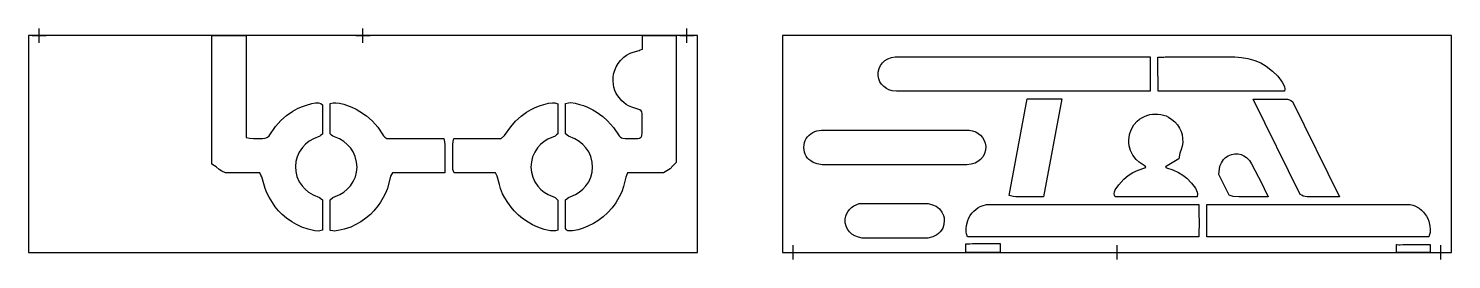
# Model space of a CAD drawing. Header units: inches. Extents: x 0 to 201, y -1 to 32.
import ezdxf

# ---------------------------------------------------------------- set-up
doc = ezdxf.new("R2010")
doc.units = ezdxf.units.IN
doc.header["$MEASUREMENT"] = 0
doc.layers.add('CUT', color=1, linetype='Continuous')
doc.layers.add('REG', color=5, linetype='Continuous')

msp = doc.modelspace()

# ---------------------------------------------------------------- linework, layer by layer
at = {"layer": 'CUT'}
for points in [[(30.66, 16.16), (31.19, 16.05), (31.71, 16.01), (32.99, 16.02), (33.29, 16.06), (33.5, 16.12), (33.68, 16.23), (33.89, 16.42), (34.8, 17.72), (35.55, 18.56), (36.34, 19.24), (37.27, 19.88), (37.9, 20.23), (38.48, 20.49), (39.15, 20.73), (39.91, 20.94), (40.44, 21.04), (40.88, 21.05), (41.17, 20.96), (41.41, 20.78), (41.41, 16.64), (41.21, 16.49), (41.06, 16.37), (40.16, 16), (39.53, 15.64), (39.03, 15.24), (38.6, 14.78), (38.15, 14.12), (37.85, 13.46), (37.68, 12.78), (37.63, 12.07), (37.67, 11.36), (37.83, 10.68), (38.15, 9.95), (38.54, 9.36), (38.98, 8.89), (39.47, 8.49), (40.09, 8.12), (41.01, 7.73), (41.41, 7.4), (41.41, 3.11), (41.06, 3.03), (40.87, 3), (40.35, 3.04), (39.42, 3.26), (38.51, 3.57), (37.78, 3.91), (37.09, 4.31), (36.37, 4.82), (35.75, 5.34), (35.24, 5.85), (34.77, 6.4), (34.36, 7), (33.9, 7.75), (33.59, 8.39), (33.35, 8.98), (32.89, 10.65), (32.76, 10.88), (32.62, 11.17), (27.78, 11.17), (27.26, 11.42), (26.85, 11.66), (26.45, 12.03), (25.83, 12.42), (25.83, 30.5), (30.66, 30.5)], [(91.25, 12.66), (90.79, 12.18), (90.42, 11.77), (89.96, 11.47), (89.45, 11.17), (84.41, 11.17), (84.28, 10.83), (84.17, 10.58), (83.84, 9.29), (83.58, 8.54), (83.24, 7.81), (82.74, 6.98), (82.23, 6.26), (81.58, 5.55), (80.98, 5.01), (80.2, 4.44), (79.59, 4.06), (78.8, 3.67), (78.13, 3.4), (77.44, 3.19), (76.66, 3.03), (76.15, 3.01), (75.98, 3.05), (75.88, 3.1), (75.81, 3.18), (75.67, 3.34), (75.67, 7.39), (76.07, 7.71), (77.06, 8.14), (77.6, 8.47), (78.1, 8.88), (78.53, 9.35), (78.93, 9.94), (79.23, 10.59), (79.4, 11.28), (79.46, 11.99), (79.41, 12.7), (79.23, 13.47), (78.94, 14.13), (78.54, 14.73), (78.11, 15.2), (77.61, 15.6), (76.99, 15.97), (76.08, 16.36), (75.67, 16.69), (75.67, 20.97), (76.08, 21.06), (76.42, 21.08), (77.03, 20.98), (77.66, 20.83), (78.19, 20.66), (78.78, 20.41), (79.5, 20.06), (79.99, 19.78), (80.91, 19.12), (81.56, 18.53), (82.41, 17.57), (83.23, 16.4), (83.38, 16.25), (83.56, 16.14), (83.76, 16.07), (84.05, 16.03), (85.17, 16.01), (85.87, 16.03), (86.07, 16.07), (86.23, 16.15), (86.32, 16.23), (86.41, 16.38), (86.48, 16.88), (86.48, 19.2), (86.46, 19.5), (86.4, 19.77), (86.32, 19.93), (86.13, 20.08), (84.99, 20.44), (84.55, 20.63), (84.2, 20.83), (83.88, 21.07), (83.59, 21.34), (83.03, 22.01), (82.82, 22.35), (82.63, 22.79), (82.49, 23.25), (82.41, 23.64), (82.38, 24.11), (82.39, 24.59), (82.45, 25.06), (82.56, 25.52), (82.8, 26.11), (83.08, 26.59), (83.43, 27.02), (83.89, 27.46), (84.28, 27.74), (84.77, 28.01), (85.21, 28.19), (86.02, 28.41), (86.2, 28.49), (86.49, 28.61), (86.49, 30.5), (91.25, 30.5)], [(121.24, 22.88), (120.88, 23.04), (120.5, 23.32), (120.18, 23.66), (119.96, 23.99), (119.79, 24.42), (119.7, 24.89), (119.71, 25.35), (119.84, 25.88), (120.04, 26.3), (120.32, 26.68), (120.67, 27), (121.07, 27.24), (121.59, 27.41), (122.13, 27.5), (158.03, 27.5), (158.03, 22.66), (157.84, 22.67), (157.26, 22.67), (157.23, 22.66), (122.31, 22.66), (121.69, 22.75)], [(170.89, 27.44), (171.82, 27.29), (172.8, 26.99), (173.61, 26.65), (174.37, 26.19), (175.27, 25.52), (176.01, 24.78), (176.64, 23.95), (176.87, 23.54), (176.98, 23.27), (177.01, 23.03), (176.96, 22.66), (159.15, 22.66), (159.15, 23.28), (159.13, 26.24), (159.14, 26.41), (159.13, 27.3), (159.13, 27.49), (159.32, 27.49), (159.98, 27.49), (160.13, 27.5), (169.95, 27.5)], [(48.17, 5.35), (47.55, 4.83), (46.83, 4.32), (46.14, 3.91), (45.41, 3.57), (44.5, 3.26), (43.65, 3.06), (43.06, 3), (42.88, 3.02), (42.51, 3.1), (42.51, 7.38), (42.9, 7.72), (43.88, 8.14), (44.43, 8.47), (44.92, 8.89), (45.35, 9.36), (45.75, 9.96), (46.06, 10.61), (46.23, 11.3), (46.29, 12), (46.23, 12.71), (46.05, 13.48), (45.76, 14.13), (45.4, 14.67), (44.91, 15.19), (44.42, 15.6), (43.8, 15.97), (42.9, 16.35), (42.7, 16.51), (42.51, 16.66), (42.51, 20.94), (42.95, 21.03), (43.3, 21.05), (43.83, 20.98), (44.44, 20.84), (45.57, 20.44), (46.15, 20.16), (46.71, 19.84), (47.63, 19.19), (48.42, 18.5), (48.86, 18.03), (49.22, 17.6), (50.01, 16.42), (50.23, 16.22), (50.48, 16.01), (58.51, 16.01), (58.61, 15.57), (58.66, 15.13), (58.67, 12.24), (58.66, 11.96), (58.67, 11.17), (51.3, 11.17), (51.03, 10.74), (50.57, 9.01), (50.3, 8.34), (49.97, 7.7), (49.61, 7.07), (49.29, 6.61), (48.67, 5.87)], [(71.35, 9.94), (71.75, 9.34), (72.19, 8.87), (72.68, 8.46), (73.22, 8.13), (74.21, 7.7), (74.4, 7.53), (74.57, 7.36), (74.57, 3.12), (74.24, 3.04), (74.05, 3.01), (73.53, 3.05), (72.67, 3.24), (71.76, 3.55), (71.02, 3.87), (70.39, 4.23), (69.6, 4.78), (69.05, 5.24), (68.42, 5.87), (68, 6.35), (67.53, 7), (67.1, 7.69), (66.81, 8.26), (66.52, 9.01), (66.35, 9.55), (66.06, 10.73), (65.8, 11.17), (59.97, 11.17), (59.81, 11.67), (59.77, 12.43), (59.77, 15.17), (59.83, 15.59), (59.95, 16.01), (66.61, 16.01), (67.07, 16.44), (67.94, 17.67), (68.64, 18.45), (69.41, 19.16), (70.19, 19.73), (70.81, 20.09), (71.39, 20.38), (71.99, 20.62), (72.59, 20.82), (73.29, 20.99), (73.82, 21.05), (74.16, 21.03), (74.57, 20.92), (74.57, 16.69), (74.41, 16.53), (74.22, 16.37), (73.19, 15.92), (72.64, 15.59), (72.16, 15.18), (71.73, 14.7), (71.33, 14.1), (71.03, 13.45), (70.86, 12.76), (70.8, 11.98), (70.86, 11.27), (71.05, 10.59)], [(145.41, 21.62), (145.6, 21.62), (143.02, 7.84), (139.13, 7.83), (138.76, 7.86), (138.16, 8), (140.71, 21.62), (140.9, 21.62), (141.5, 21.62), (141.63, 21.62)], [(178.11, 21.22), (184.71, 7.83), (183.79, 7.84), (183.69, 7.83), (180.16, 7.83), (179.86, 7.86), (179.58, 7.93), (179.4, 8.03), (179.18, 8.14), (172.56, 21.56), (177.07, 21.56), (177.38, 21.54), (177.66, 21.47), (177.84, 21.38)], [(156.08, 13.06), (155.6, 13.7), (155.29, 14.33), (155.1, 15.01), (155.05, 15.4), (155.04, 15.79), (155.14, 16.57), (155.36, 17.24), (155.76, 17.94), (156.23, 18.48), (156.53, 18.73), (156.86, 18.95), (157.22, 19.14), (157.59, 19.28), (157.97, 19.39), (158.35, 19.46), (159.14, 19.47), (159.52, 19.42), (159.91, 19.33), (160.28, 19.2), (160.64, 19.03), (161.1, 18.72), (161.52, 18.35), (161.89, 17.93), (162.19, 17.46), (162.39, 17.03), (162.53, 16.57), (162.61, 16.02), (162.62, 15.47), (162.54, 14.93), (162.42, 14.47), (162.21, 13.95), (162.1, 13.17), (160.21, 12.03), (160.35, 11.9), (161.23, 11.61), (162.02, 11.24), (162.63, 10.86), (163.2, 10.42), (163.88, 9.73), (164.41, 9.03), (164.68, 8.49), (164.72, 8.23), (164.68, 7.83), (153.11, 7.83), (153, 8.05), (152.95, 8.26), (153, 8.52), (153.12, 8.8), (153.61, 9.52), (154.32, 10.28), (154.94, 10.8), (155.61, 11.23), (156.34, 11.57), (157.31, 11.89), (157.45, 11.99), (157.35, 12.13), (156.48, 12.68)], [(134.67, 15.75), (134.81, 15.38), (134.88, 14.91), (134.84, 14.36), (134.72, 13.91), (134.5, 13.49), (134.15, 13.07), (133.78, 12.78), (133.36, 12.57), (132.83, 12.42), (132.21, 12.34), (111.84, 12.34), (111.14, 12.44), (110.84, 12.53), (110.55, 12.65), (110.22, 12.86), (109.97, 13.06), (109.76, 13.28), (109.57, 13.54), (109.43, 13.82), (109.33, 14.11), (109.25, 14.74), (109.28, 15.13), (109.34, 15.44), (109.44, 15.73), (109.59, 16.01), (109.77, 16.27), (109.98, 16.5), (110.22, 16.7), (110.49, 16.87), (110.77, 17), (111.08, 17.09), (111.71, 17.18), (132.56, 17.18), (133.03, 17.08), (133.47, 16.94), (133.82, 16.75), (134.12, 16.51), (134.43, 16.15)], [(169.05, 13.6), (169.49, 13.77), (169.95, 13.85), (170.42, 13.85), (170.88, 13.75), (171.24, 13.6), (171.63, 13.33), (172.02, 12.94), (172.33, 12.48), (173.75, 9.68), (174.08, 8.97), (174.65, 7.84), (173.37, 7.84), (170.51, 7.83), (169.73, 7.87), (169.46, 7.96), (169.19, 8.03), (167.7, 10.96), (167.87, 12.11), (168.07, 12.61), (168.38, 13.07), (168.66, 13.34)], [(128.14, 6.32), (128.37, 6.11), (128.71, 5.68), (128.93, 5.17), (129, 4.87), (129.03, 4.55), (128.98, 3.92), (128.81, 3.4), (128.65, 3.13), (128.45, 2.89), (128.23, 2.67), (127.97, 2.48), (127.41, 2.21), (126.72, 2.02), (117.47, 2.02), (116.93, 2.14), (116.42, 2.32), (116.01, 2.56), (115.66, 2.88), (115.38, 3.26), (115.19, 3.69), (115.09, 4.15), (115.09, 4.7), (115.16, 5.09), (115.26, 5.38), (115.44, 5.72), (115.68, 6.03), (115.97, 6.31), (116.29, 6.53), (117.03, 6.86), (126.76, 6.86), (127.37, 6.71), (127.87, 6.49)], [(132.92, 5.52), (133.19, 5.81), (133.75, 6.26), (134.09, 6.45), (134.38, 6.57), (134.99, 6.73), (163.9, 6.73), (164.07, 6.72), (164.71, 6.72), (164.9, 6.72), (164.89, 6.53), (164.89, 6.11), (164.92, 3.55), (164.91, 3.22), (164.91, 2.4), (164.91, 2.21), (132.28, 2.21), (132.16, 2.6), (132.11, 2.87), (132.11, 3.33), (132.16, 3.8), (132.33, 4.48), (132.49, 4.85), (132.69, 5.19)], [(166.04, 6.72), (166.23, 6.72), (166.84, 6.72), (167.03, 6.73), (194.65, 6.73), (195.04, 6.63), (195.33, 6.53), (195.95, 6.2), (196.27, 5.96), (196.55, 5.68), (196.98, 5.11), (197.17, 4.76), (197.32, 4.39), (197.46, 3.7), (197.49, 3.23), (197.47, 2.78), (197.39, 2.53), (197.29, 2.21), (166.02, 2.21), (166.03, 2.4), (166.03, 3.18), (166.02, 3.55), (166.04, 5.82), (166.04, 6.53)], [(136.91, 1.24), (136.91, 0), (132.08, 0), (132.08, 1.22), (132.32, 1.21), (132.62, 1.21), (133, 1.24), (136.12, 1.24), (136.16, 1.23), (136.72, 1.23)], [(193.62, 1.11), (197.5, 1.11), (197.5, 0), (192.74, 0), (192.74, 1.11), (192.85, 1.09), (193.08, 1.07), (193.25, 1.08)]]:
    msp.add_lwpolyline(points, close=True, dxfattribs=at)
at = {"layer": 'REG'}
for points in [[(0, 0), (94.25, 0), (94.25, 30.5), (0, 30.5)], [(106.25, 0), (200.5, 0), (200.5, 30.5), (106.25, 30.5)]]:
    msp.add_lwpolyline(points, close=True, dxfattribs=at)
for points in [[(0.5, 30.5), (2.5, 30.5)], [(1.5, 29.5), (1.5, 31.5)], [(46.13, 30.5), (48.13, 30.5)], [(47.13, 29.5), (47.13, 31.5)], [(91.75, 30.5), (93.75, 30.5)], [(92.75, 29.5), (92.75, 31.5)], [(106.75, 0), (108.75, 0)], [(107.75, -1), (107.75, 1)], [(152.38, 0), (154.38, 0)], [(153.38, -1), (153.38, 1)], [(198, 0), (200, 0)], [(199, -1), (199, 1)]]:
    msp.add_lwpolyline(points, dxfattribs=at)

doc.saveas('drawing.dxf')
